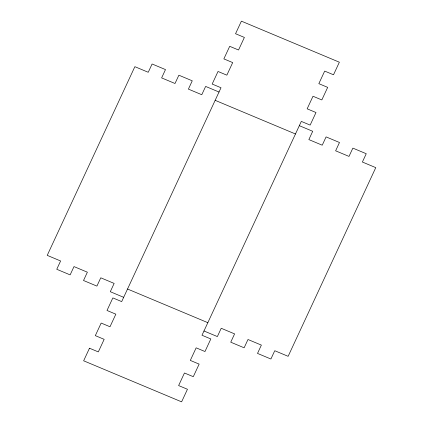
<?xml version="1.0" encoding="UTF-8"?>
<svg xmlns="http://www.w3.org/2000/svg" width="423" height="423" viewBox="0 0 423 423"><rect width="100%" height="100%" fill="white"/><g stroke="black" fill="none" stroke-linecap="round" stroke-linejoin="round"><path stroke-width="0.63" d="M219.024 92.024L205.636 86.419L201.782 94.72L188.399 89.11L192.254 80.809L178.871 75.199L175.016 83.5L161.628 77.895L165.488 69.589L152.1 63.984L148.246 72.285L134.863 66.675L47.228 255.365L60.611 260.975L56.756 269.277L70.139 274.887L73.993 266.585L87.376 272.195L83.521 280.497L96.904 286.107L100.764 277.8L114.147 283.41L110.292 291.711L123.675 297.321M299.325 125.679L312.708 131.289L308.853 139.59L322.236 145.2L326.096 136.893L339.479 142.503L335.624 150.805L349.007 156.415L352.861 148.113L366.244 153.723L362.389 162.025L375.772 167.635L288.137 356.325L274.754 350.715L270.9 359.016L257.512 353.411L261.372 345.105L247.984 339.5L244.129 347.801L230.746 342.191L234.601 333.89L221.218 328.28L217.364 336.581L203.976 330.976M215.164 100.33L295.471 133.98M127.529 289.02L207.836 322.67M89.486 348.214L83.643 360.793L181.61 401.85L187.452 389.271L178.622 385.57L184.465 372.991L193.295 376.692L199.138 364.113L190.308 360.412L196.15 347.833L204.981 351.534L210.823 338.955L201.993 335.249L301.313 121.401L310.149 125.102L315.992 112.523L307.156 108.822L312.999 96.243L321.829 99.944L327.672 87.365L318.842 83.664L324.684 71.085L333.514 74.786L339.357 62.207L241.39 21.15L235.548 33.729L244.378 37.43L238.535 50.009L229.705 46.308L223.862 58.887L232.692 62.588L226.85 75.167L218.019 71.466L212.177 84.045L221.007 87.751L121.687 301.599L112.851 297.898L107.008 310.477L115.844 314.178L110.001 326.757L101.171 323.056L95.328 335.635L104.158 339.336L98.316 351.915L89.486 348.214"/></g></svg>
